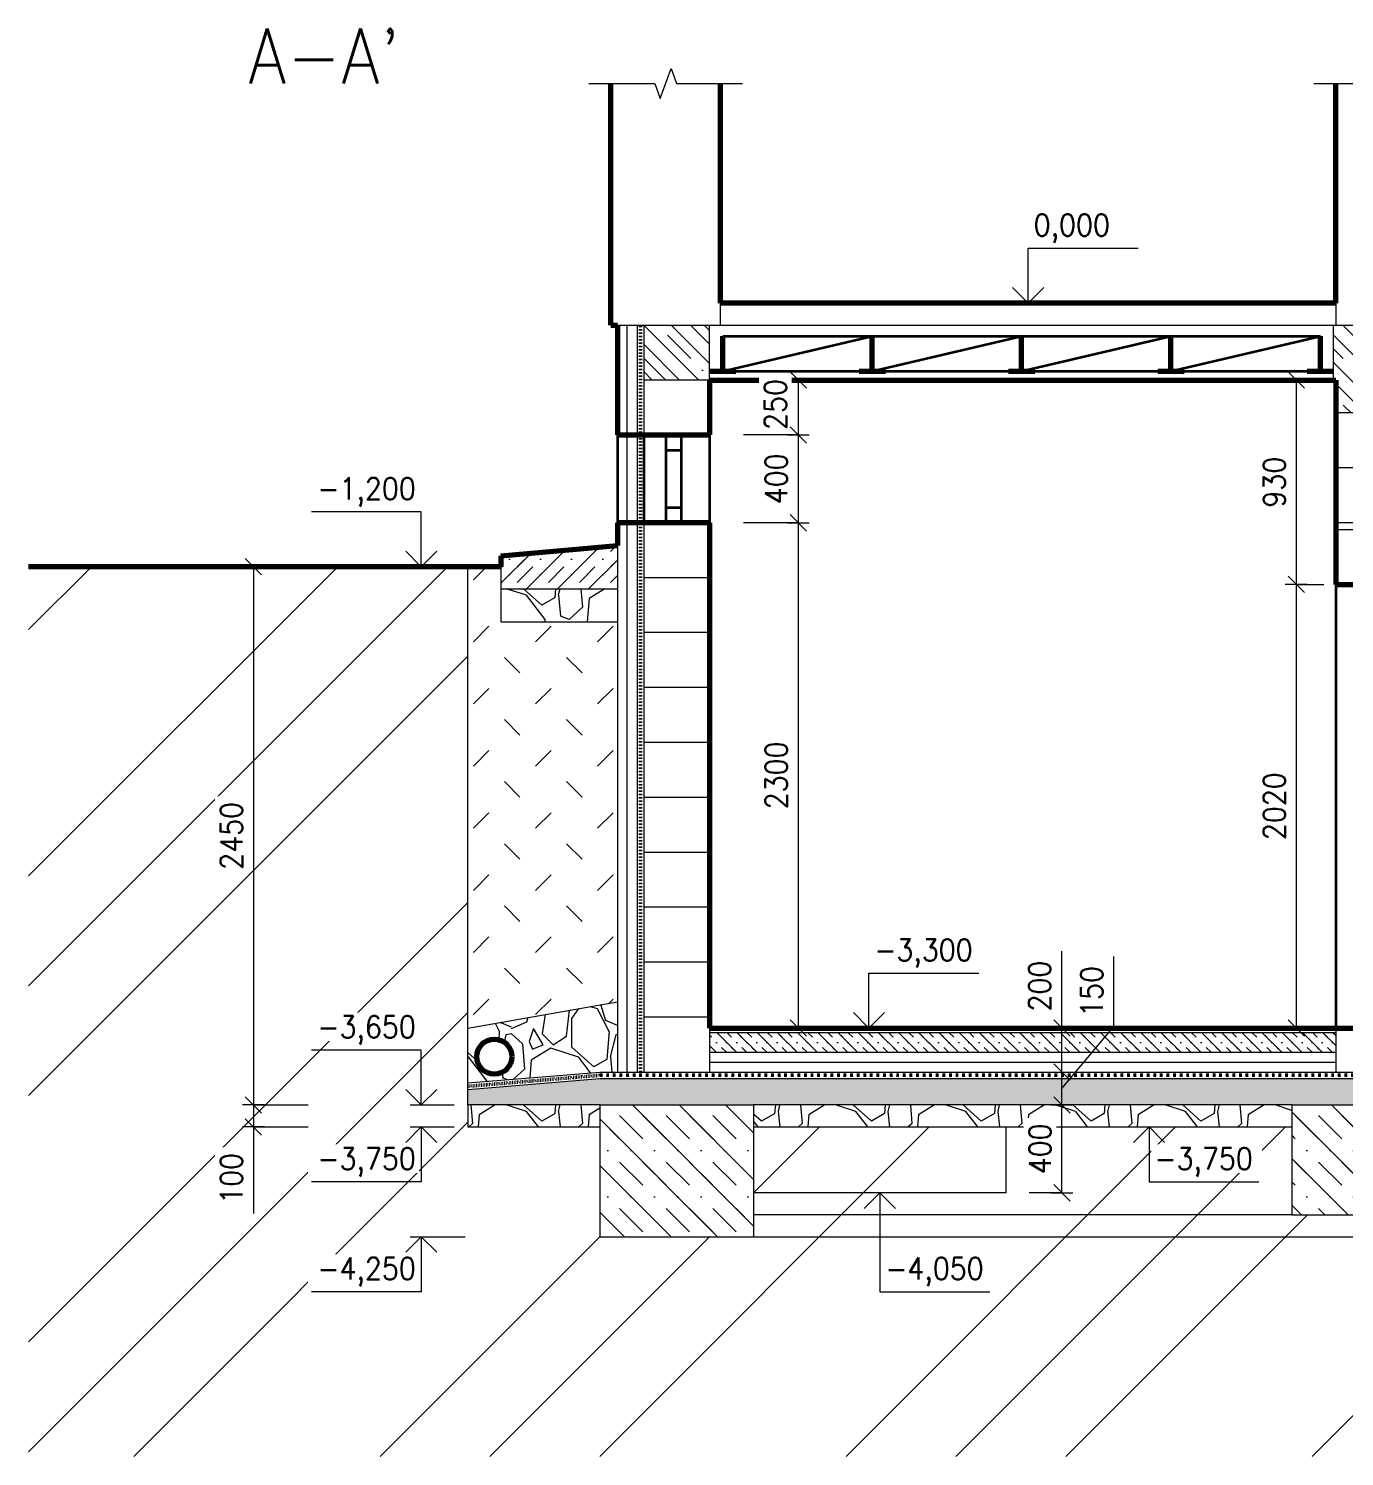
# Model space of a CAD drawing. Header units: millimetres. Extents: x 1661 to 67848, y 26800 to 53490.
# Drawn here: x 40719 to 46708, y 26800 to 33300 of the extents above; entities that cross this region are included whole.
import ezdxf

# ---------------------------------------------------------------- set-up
doc = ezdxf.new("R2010")
doc.units = ezdxf.units.MM
doc.header["$MEASUREMENT"] = 0
doc.linetypes.add('ACAD_ISO02W100', pattern=[15, 12, -3])
doc.linetypes.add('ACAD_ISO03W100', pattern=[30, 12, -18])
doc.layers.get('Defpoints').update_dxf_attribs({"color": 8})
for name, color, linetype, lineweight in [('0.18', 51, 'Continuous', 18), ('0.25', 7, 'Continuous', 25), ('0.35', 6, 'Continuous', 35), ('0.6', 10, 'Continuous', 60), ('0.7', 30, 'Continuous', 70), ('Hydroizolácia', 50, 'ACAD_ISO03W100', 50)]:
    doc.layers.add(name, color=color, linetype=linetype, lineweight=lineweight)
doc.styles.add('MyTextStyle', font='romans.shx', dxfattribs={"width": 0.9})
doc.linetypes.add('TEPELNAIZOLACIA', pattern='A,0.004,[1,tepelnaizolacia,S=1,R=360,X=0,Y=0],-400', length=400.004)
doc.dimstyles.new('Standard SK int', dxfattribs={"dimtxt": 100, "dimasz": 75, "dimexe": 50, "dimexo": 0, "dimgap": 50, "dimtad": 1, "dimdec": 0, "dimrnd": 5, "dimzin": 0, "dimtxsty": 'MyTextStyle', "dimblk": 'OBLIQUE', "dimcen": 0, "dimclrd": 51, "dimclre": 51, "dimadec": 0, "dimazin": 1, "dimtm": 1e-09, "dimtfac": 1, "dimtdec": 0, "dimtofl": 0, "dimtmove": 0, "dimatfit": 2, "dimfxl": 50, "dimfxlon": 1, "dimtfill": 1, "dimtfillclr": 250, "dimtolj": 1, "dimtzin": 0, "dimlwd": 18, "dimlwe": 18, "dimarcsym": 0})
pattern_1 = [(135, (11526.73, 18762.93), (-212.13203, 1e-14), []), (135, (11376.73, 18912.93), (-106.06602, 6e-15), [150, -75, 0, -75])]
pattern_2 = [(318.01279, (11176.726, 18972.93), (4500, -4000), [67.268, -6659.544]), (274.96974, (11226.726, 18927.93), (-500, 6000), [115.434, -11427.9624]), (222.51045, (11236.726, 18812.93), (5500, 5000), [81.394, -8058.0163]), (357.27369, (11361.726, 18617.93), (-10000, 500), [105.119, -10406.779]), (22.833654, (11466.726, 18612.93), (-6000, -2500), [103.0775, -10204.6866]), (87.27369, (11561.726, 18652.93), (-500, -10000), [105.119, -10406.779]), (127.69424, (11566.726, 18757.93), (5000, -6500), [139.0145, -13762.4243]), (162.25533, (11481.726, 18867.93), (-11000, 3500), [131.244, -12993.161]), (211.429566, (11356.726, 18907.93), (-6500, -4000), [105.475, -10442.0366]), (265.23636, (11266.726, 18852.93), (500, 5500), [120.416, -5900.381]), (312.39744, (11256.726, 18732.93), (5500, -6000), [155.724, -15416.6875]), (228.81407, (11366.726, 19112.93), (-3000, -3500), [53.1505, -5261.9224]), (261.469234, (11331.726, 19072.93), (1000, 6500), [101.1185, -10010.7557]), (315, (11316.73, 18972.93), (500, -9e-14), [70.7105, -636.396]), (293.1986, (11256.726, 18937.93), (-1000, 2500), [38.079, -3769.8076]), (21.8014, (11271.73, 18902.93), (-1500, -500), [53.8515, -2638.731]), (120.96376, (11321.73, 18922.93), (-1000, 1500), [87.4645, -2828.0114]), (251.56505, (11276.73, 18997.93), (500, 1000), [63.2455, -1517.8933]), (106.38954, (11271.726, 18612.93), (-1500, 5000), [88.6, -8771.4226]), (160.34618, (11246.726, 18697.93), (5500, -2000), [74.3305, -7358.704]), (23.1986, (11176.726, 18997.93), (-2500, -1000), [76.1575, -3731.729]), (73.61046, (11246.726, 19027.93), (-1500, -5000), [88.6, -8771.4226]), (69.44395, (11581.726, 18612.93), (-1000, -2500), [85.44, -4186.562]), (24.77514, (11611.726, 18692.93), (-5500, -2500), [71.589, -7087.3215]), (156.8014, (11676.726, 19002.93), (-2500, 1000), [76.1575, -3731.729]), (107.35402, (11606.726, 19032.93), (2000, -6500), [83.8155, -8297.712]), (159.44395, (11676.726, 18757.93), (2500, -1000), [42.72, -4229.282]), (191.30993, (11676.73, 18972.93), (-2000, -500), [25.495, -2524.015]), (255.96376, (11651.73, 18967.93), (500, 1500), [103.0775, -1958.475]), (276.00901, (11626.726, 18867.93), (-500, 5000), [95.525, -9456.9616]), (33.69007, (11366.73, 18922.93), (-1000, -500), [72.111, -1730.6646]), (83.157227, (11426.726, 18962.93), (1000, 8500), [125.897, -12463.7813]), (150.9454, (11441.726, 19087.93), (3500, -2000), [51.478, -5096.337]), (180, (11396.73, 19112.93), (-500, -500), [30, -470]), (210.25644, (11611.726, 18857.93), (3500, 2000), [69.462, -6876.76]), (138.01279, (11551.726, 18822.93), (-4500, 4000), [134.536, -6592.276]), (90, (11451.73, 18912.93), (-500, 500), [130, -370]), (55.30485, (11451.726, 19042.93), (3500, 5000), [79.057, -7826.637]), (344.0546, (11496.726, 19107.93), (2000, -500), [72.801, -3567.254]), (297.645975, (11566.726, 19087.93), (5000, -9500), [118.5325, -11734.737]), (265.42608, (11621.726, 18982.93), (-500, -6500), [125.3995, -12414.5367])]
pattern_3 = [(135, (11913.36, 10010.97), (-212.13203, 1e-14), []), (135, (11913.36, 10160.97), (-318.19805, 106.066), [150, -75, 0, -75]), (135, (11913.36, 10310.97), (-212.13203, 1e-14), [])]

# ---------------------------------------------------------------- blocks, each defined once
blk = doc.blocks.new('_Oblique')
at = {"color": 0, "linetype": 'ByBlock', "lineweight": -2}
blk.add_line((-0.5, -0.5), (0.5, 0.5), dxfattribs=at)
blk = doc.blocks.new('*D84')
at = {"layer": '0.25', "color": 51, "linetype": 'Continuous', "lineweight": 18, "transparency": 16777216}
for p, q in [((44172.3, 31700.5), (44272.3, 31700.5)), ((44222.3, 31700.5), (44222.3, 31450.5)), ((44172.3, 31450.5), (44272.3, 31450.5))]:
    blk.add_line(p, q, dxfattribs=at)
at = {"layer": 'Defpoints', "color": 0, "transparency": 16777216}
for p in [(43818.7, 31700.5), (43818.7, 31450.5)]:
    blk.add_point(p, dxfattribs=at)
at = {"layer": '0.25', "color": 0, "transparency": 16777216, "insert": (44117.9, 31589.2), "char_height": 100, "attachment_point": 5, "rotation": 90, "style": 'MyTextStyle', "bg_fill": 3, "box_fill_scale": 1.25, "bg_fill_color": 256, "bg_fill_true_color": 13158600, "bg_fill_transparency": 0}
blk.add_mtext('\\A1;250', dxfattribs=at)
at = {"layer": 'Defpoints', "color": 0, "transparency": 16777216}
blk.add_point((44222.3, 31450.5), dxfattribs=at)
at = {"layer": '0.25', "color": 51, "lineweight": 18, "transparency": 16777216, "xscale": 75, "yscale": 75, "zscale": 75}
for p, rotation in [((44222.3, 31700.5), 90), ((44222.3, 31450.5), 270)]:
    blk.add_blockref('_Oblique', p, dxfattribs=dict(at, rotation=rotation))
blk = doc.blocks.new('*D85')
at = {"layer": '0.25', "color": 51, "linetype": 'Continuous', "lineweight": 18, "transparency": 16777216}
for p, q in [((44172.3, 31450.5), (44272.3, 31450.5)), ((44222.3, 31450.5), (44222.3, 31050.5)), ((44172.3, 31050.5), (44272.3, 31050.5))]:
    blk.add_line(p, q, dxfattribs=at)
at = {"layer": 'Defpoints', "color": 0, "transparency": 16777216}
for p in [(43818.7, 31450.5), (43818.7, 31050.5), (44222.3, 31050.5)]:
    blk.add_point(p, dxfattribs=at)
at = {"layer": '0.25', "color": 51, "lineweight": 18, "transparency": 16777216, "xscale": 75, "yscale": 75, "zscale": 75}
for p, rotation in [((44222.3, 31450.5), 90), ((44222.3, 31050.5), 270)]:
    blk.add_blockref('_Oblique', p, dxfattribs=dict(at, rotation=rotation))
at = {"layer": '0.25', "color": 0, "transparency": 16777216, "insert": (44122.3, 31250.5), "char_height": 100, "attachment_point": 5, "rotation": 90, "style": 'MyTextStyle', "bg_fill": 3, "box_fill_scale": 1.25, "bg_fill_color": 256, "bg_fill_true_color": 13158600, "bg_fill_transparency": 0}
blk.add_mtext('\\A1;400', dxfattribs=at)
blk = doc.blocks.new('*D86')
at = {"layer": '0.25', "color": 51, "linetype": 'Continuous', "lineweight": 18, "transparency": 16777216}
for p, q in [((44172.3, 31050.5), (44272.3, 31050.5)), ((44222.3, 31050.5), (44222.3, 28750.5)), ((44172.3, 28750.5), (44272.3, 28750.5))]:
    blk.add_line(p, q, dxfattribs=at)
at = {"layer": 'Defpoints', "color": 0, "transparency": 16777216}
for p in [(43818.7, 31050.5), (43818.7, 28750.5), (44222.3, 28750.5)]:
    blk.add_point(p, dxfattribs=at)
at = {"layer": '0.25', "color": 51, "lineweight": 18, "transparency": 16777216, "xscale": 75, "yscale": 75, "zscale": 75}
for p, rotation in [((44222.3, 31050.5), 90), ((44222.3, 28750.5), 270)]:
    blk.add_blockref('_Oblique', p, dxfattribs=dict(at, rotation=rotation))
at = {"layer": '0.25', "color": 0, "transparency": 16777216, "insert": (44122.3, 29900.5), "char_height": 100, "attachment_point": 5, "rotation": 90, "style": 'MyTextStyle', "bg_fill": 3, "box_fill_scale": 1.25, "bg_fill_color": 256, "bg_fill_true_color": 13158600, "bg_fill_transparency": 0}
blk.add_mtext('\\A1;2300', dxfattribs=at)
blk = doc.blocks.new('*D87')
at = {"layer": '0.25', "color": 51, "linetype": 'Continuous', "lineweight": 18, "transparency": 16777216}
for p, q in [((46539.2, 31700.5), (46439.2, 31700.5)), ((46489.2, 31700.5), (46489.2, 30770.5)), ((46539.2, 30770.5), (46439.2, 30770.5))]:
    blk.add_line(p, q, dxfattribs=at)
at = {"layer": 'Defpoints', "color": 0, "transparency": 16777216}
for p in [(46668.7, 31700.5), (46489.2, 30770.5), (46668.7, 30770.5)]:
    blk.add_point(p, dxfattribs=at)
at = {"layer": '0.25', "color": 51, "lineweight": 18, "transparency": 16777216, "xscale": 75, "yscale": 75, "zscale": 75}
for p, rotation in [((46489.2, 31700.5), 90), ((46489.2, 30770.5), 270)]:
    blk.add_blockref('_Oblique', p, dxfattribs=dict(at, rotation=rotation))
at = {"layer": '0.25', "color": 0, "transparency": 16777216, "insert": (46389.2, 31235.5), "char_height": 100, "attachment_point": 5, "rotation": 90, "style": 'MyTextStyle', "bg_fill": 3, "box_fill_scale": 1.25, "bg_fill_color": 256, "bg_fill_true_color": 13158600, "bg_fill_transparency": 0}
blk.add_mtext('\\A1;930', dxfattribs=at)
blk = doc.blocks.new('*D88')
at = {"layer": '0.25', "color": 51, "linetype": 'Continuous', "lineweight": 18, "transparency": 16777216}
for p, q in [((46539.2, 30770.5), (46439.2, 30770.5)), ((46489.2, 30770.5), (46489.2, 28750.5)), ((46539.2, 28750.5), (46439.2, 28750.5))]:
    blk.add_line(p, q, dxfattribs=at)
at = {"layer": 'Defpoints', "color": 0, "transparency": 16777216}
for p in [(46668.7, 30770.5), (46489.2, 28750.5), (46668.7, 28750.5)]:
    blk.add_point(p, dxfattribs=at)
at = {"layer": '0.25', "color": 51, "lineweight": 18, "transparency": 16777216, "xscale": 75, "yscale": 75, "zscale": 75}
for p, rotation in [((46489.2, 30770.5), 90), ((46489.2, 28750.5), 270)]:
    blk.add_blockref('_Oblique', p, dxfattribs=dict(at, rotation=rotation))
at = {"layer": '0.25', "color": 0, "transparency": 16777216, "insert": (46389.2, 29760.5), "char_height": 100, "attachment_point": 5, "rotation": 90, "style": 'MyTextStyle', "bg_fill": 3, "box_fill_scale": 1.25, "bg_fill_color": 256, "bg_fill_true_color": 13158600, "bg_fill_transparency": 0}
blk.add_mtext('\\A1;2020', dxfattribs=at)
blk = doc.blocks.new('*D89')
at = {"layer": '0.25', "color": 51, "linetype": 'Continuous', "lineweight": 18, "transparency": 16777216}
for p, q in [((49562.7, 28300.5), (49662.7, 28300.5)), ((49612.7, 27800.5), (49612.7, 28300.5)), ((49562.7, 27800.5), (49662.7, 27800.5))]:
    blk.add_line(p, q, dxfattribs=at)
at = {"layer": 'Defpoints', "color": 0, "transparency": 16777216}
for p in [(44018.7, 28300.5), (49612.7, 28300.5), (44018.7, 27800.5)]:
    blk.add_point(p, dxfattribs=at)
at = {"layer": '0.25', "color": 51, "lineweight": 18, "transparency": 16777216, "xscale": 75, "yscale": 75, "zscale": 75}
for p, rotation in [((49612.7, 28300.5), 90), ((49612.7, 27800.5), 270)]:
    blk.add_blockref('_Oblique', p, dxfattribs=dict(at, rotation=rotation))
at = {"layer": '0.25', "color": 0, "transparency": 16777216, "insert": (49512.7, 28050.5), "char_height": 100, "attachment_point": 5, "rotation": 90, "style": 'MyTextStyle', "bg_fill": 3, "box_fill_scale": 1.25, "bg_fill_color": 256, "bg_fill_true_color": 13158600, "bg_fill_transparency": 0}
blk.add_mtext('\\A1;500', dxfattribs=at)
blk = doc.blocks.new('*D90')
at = {"layer": '0.25', "color": 51, "linetype": 'Continuous', "lineweight": 18, "transparency": 16777216}
for p, q in [((49662.7, 28400.5), (49562.7, 28400.5)), ((49612.7, 28300.5), (49612.7, 28400.5)), ((49562.7, 28300.5), (49662.7, 28300.5))]:
    blk.add_line(p, q, dxfattribs=at)
at = {"layer": 'Defpoints', "color": 0, "transparency": 16777216}
for p in [(49612.7, 28400.5), (50548.7, 28400.5), (44018.7, 28300.5)]:
    blk.add_point(p, dxfattribs=at)
at = {"layer": '0.25', "color": 51, "lineweight": 18, "transparency": 16777216, "xscale": 75, "yscale": 75, "zscale": 75, "rotation": 90}
blk.add_blockref('_Oblique', (49612.7, 28400.5), dxfattribs=at)
at = {"layer": '0.25', "color": 0, "transparency": 16777216, "insert": (49729.7, 28158.8), "char_height": 100, "attachment_point": 5, "rotation": 90, "style": 'MyTextStyle', "bg_fill": 3, "box_fill_scale": 1.25, "bg_fill_color": 256, "bg_fill_true_color": 13158600, "bg_fill_transparency": 0}
blk.add_mtext('\\A1;100', dxfattribs=at)
at = {"layer": '0.25', "color": 51, "lineweight": 18, "transparency": 16777216, "xscale": 75, "yscale": 75, "zscale": 75, "rotation": 270}
blk.add_blockref('_Oblique', (49612.7, 28300.5), dxfattribs=at)
blk = doc.blocks.new('*D94')
at = {"layer": '0.25', "color": 51, "linetype": 'Continuous', "lineweight": 18, "transparency": 16777216}
for p, q in [((45372.6, 28400.5), (45472.6, 28400.5)), ((45422.6, 28000.5), (45422.6, 28400.5)), ((45372.6, 28000.5), (45472.6, 28000.5))]:
    blk.add_line(p, q, dxfattribs=at)
at = {"layer": 'Defpoints', "color": 0, "transparency": 16777216}
for p in [(45168.7, 28400.5), (45422.6, 28400.5), (45168.7, 28000.5)]:
    blk.add_point(p, dxfattribs=at)
at = {"layer": '0.25', "color": 51, "lineweight": 18, "transparency": 16777216, "xscale": 75, "yscale": 75, "zscale": 75}
for p, rotation in [((45422.6, 28400.5), 90), ((45422.6, 28000.5), 270)]:
    blk.add_blockref('_Oblique', p, dxfattribs=dict(at, rotation=rotation))
at = {"layer": '0.25', "color": 0, "transparency": 16777216, "insert": (45322.6, 28200.5), "char_height": 100, "attachment_point": 5, "rotation": 90, "style": 'MyTextStyle', "bg_fill": 3, "box_fill_scale": 1.25, "bg_fill_color": 256, "bg_fill_true_color": 13158600, "bg_fill_transparency": 0}
blk.add_mtext('\\A1;400', dxfattribs=at)
blk = doc.blocks.new('*D95')
at = {"layer": '0.25', "color": 51, "linetype": 'Continuous', "lineweight": 18, "transparency": 16777216}
for p, q in [((45657.9, 28757.7), (45657.9, 29076.3)), ((45422.6, 28475.5), (45657.9, 28757.7)), ((45372.6, 28550.5), (45472.6, 28550.5)), ((45422.6, 28400.5), (45422.6, 28550.5)), ((45372.6, 28400.5), (45472.6, 28400.5))]:
    blk.add_line(p, q, dxfattribs=at)
at = {"layer": 'Defpoints', "color": 0, "transparency": 16777216}
for p in [(45243.7, 28550.5), (45422.6, 28550.5), (45168.7, 28400.5)]:
    blk.add_point(p, dxfattribs=at)
at = {"layer": '0.25', "color": 51, "lineweight": 18, "transparency": 16777216, "xscale": 75, "yscale": 75, "zscale": 75}
for p, rotation in [((45422.6, 28550.5), 90), ((45422.6, 28400.5), 270)]:
    blk.add_blockref('_Oblique', p, dxfattribs=dict(at, rotation=rotation))
at = {"layer": '0.25', "color": 0, "transparency": 16777216, "insert": (45557.9, 28917), "char_height": 100, "attachment_point": 5, "rotation": 90, "style": 'MyTextStyle', "bg_fill": 3, "box_fill_scale": 1.25, "bg_fill_color": 256, "bg_fill_true_color": 13158600, "bg_fill_transparency": 0}
blk.add_mtext('\\A1;150', dxfattribs=at)
blk = doc.blocks.new('*D96')
at = {"layer": '0.25', "color": 51, "linetype": 'Continuous', "lineweight": 18, "transparency": 16777216}
for p, q in [((45372.6, 28750.5), (45472.6, 28750.5)), ((45422.6, 28550.5), (45422.6, 28750.5)), ((45372.6, 28550.5), (45472.6, 28550.5))]:
    blk.add_line(p, q, dxfattribs=at)
at = {"layer": 'Defpoints', "color": 0, "transparency": 16777216}
for p in [(43818.7, 28750.5), (45422.6, 28750.5), (45243.7, 28550.5)]:
    blk.add_point(p, dxfattribs=at)
at = {"layer": '0.25', "color": 51, "lineweight": 18, "transparency": 16777216, "xscale": 75, "yscale": 75, "zscale": 75, "rotation": 270}
blk.add_blockref('_Oblique', (45422.6, 28550.5), dxfattribs=at)
at = {"layer": '0.25', "color": 0, "transparency": 16777216, "insert": (45321, 28941.7), "char_height": 100, "attachment_point": 5, "rotation": 90, "style": 'MyTextStyle', "bg_fill": 3, "box_fill_scale": 1.25, "bg_fill_color": 256, "bg_fill_true_color": 13158600, "bg_fill_transparency": 0}
blk.add_mtext('\\A1;200', dxfattribs=at)
at = {"layer": '0.25', "color": 51, "lineweight": 18, "transparency": 16777216, "xscale": 75, "yscale": 75, "zscale": 75, "rotation": 90}
blk.add_blockref('_Oblique', (45422.6, 28750.5), dxfattribs=at)
blk = doc.blocks.new('*D100')
at = {"layer": '0.25', "color": 51, "linetype": 'Continuous', "lineweight": 18, "transparency": 16777216}
for p, q in [((41791.9, 30850.5), (41691.9, 30850.5)), ((41741.9, 30850.5), (41741.9, 28400.5)), ((41791.9, 28400.5), (41691.9, 28400.5))]:
    blk.add_line(p, q, dxfattribs=at)
at = {"layer": 'Defpoints', "color": 0, "transparency": 16777216}
for p in [(42718.7, 30850.5), (41741.9, 28400.5), (42718.7, 28400.5)]:
    blk.add_point(p, dxfattribs=at)
at = {"layer": '0.25', "color": 51, "lineweight": 18, "transparency": 16777216, "xscale": 75, "yscale": 75, "zscale": 75}
for p, rotation in [((41741.9, 30850.5), 90), ((41741.9, 28400.5), 270)]:
    blk.add_blockref('_Oblique', p, dxfattribs=dict(at, rotation=rotation))
at = {"layer": '0.25', "color": 0, "transparency": 16777216, "insert": (41641.9, 29625.5), "char_height": 100, "attachment_point": 5, "rotation": 90, "style": 'MyTextStyle', "bg_fill": 3, "box_fill_scale": 1.25, "bg_fill_color": 256, "bg_fill_true_color": 13158600, "bg_fill_transparency": 0}
blk.add_mtext('\\A1;2450', dxfattribs=at)
blk = doc.blocks.new('*D101')
at = {"layer": '0.25', "color": 51, "linetype": 'Continuous', "lineweight": 18, "transparency": 16777216}
for p, q in [((41791.9, 28400.5), (41691.9, 28400.5)), ((41741.9, 28400.5), (41741.9, 28300.5)), ((41791.9, 28300.5), (41691.9, 28300.5)), ((41741.9, 28300.5), (41741.9, 27906.9))]:
    blk.add_line(p, q, dxfattribs=at)
at = {"layer": 'Defpoints', "color": 0, "transparency": 16777216}
for p in [(42718.7, 28400.5), (41741.9, 28300.5), (42718.7, 28300.5)]:
    blk.add_point(p, dxfattribs=at)
at = {"layer": '0.25', "color": 51, "lineweight": 18, "transparency": 16777216, "xscale": 75, "yscale": 75, "zscale": 75}
for p, rotation in [((41741.9, 28400.5), 90), ((41741.9, 28300.5), 270)]:
    blk.add_blockref('_Oblique', p, dxfattribs=dict(at, rotation=rotation))
at = {"layer": '0.25', "color": 0, "transparency": 16777216, "insert": (41641.9, 28066.2), "char_height": 100, "attachment_point": 5, "rotation": 90, "style": 'MyTextStyle', "bg_fill": 3, "box_fill_scale": 1.25, "bg_fill_color": 256, "bg_fill_true_color": 13158600, "bg_fill_transparency": 0}
blk.add_mtext('\\A1;100', dxfattribs=at)

msp = doc.modelspace()

# ---------------------------------------------------------------- hatches: boundary and pattern name
at = {"layer": '0.18'}
h = msp.add_hatch(dxfattribs=at)
h.set_pattern_fill('BETONSVYSTUZOU', color=256, scale=150, angle=90, pattern_type=2)
h.set_pattern_definition(pattern_3)
h.paths.add_polyline_path([(43818.7, 31950.5), (43518.7, 31950.5), (43518.7, 31700.5), (43818.7, 31700.5)])
h = msp.add_hatch(dxfattribs=at)
h.set_pattern_fill('BETONSVYSTUZOU', color=256, scale=150, angle=90, pattern_type=2)
h.set_pattern_definition(pattern_3)
h.paths.add_polyline_path([(46968.7, 31950.5), (46658.7, 31950.5), (46658.7, 31700.5), (46668.7, 31700.5), (46668.7, 31550.5), (46968.7, 31550.5), (46968.7, 31700.5)])
h = msp.add_hatch(dxfattribs=at)
h.set_pattern_fill('BETONBEZVYSTUZE', color=256, scale=100, pattern_type=2)
h.set_pattern_definition([(45, (12013.36, 9960.97), (0, 141.42136), []), (45, (12113.364, 10060.965), (0, 70.71068), [100, -50, 0, -50])])
h.paths.add_polyline_path([(43398.7, 30946.9), (42868.7, 30900.5), (42868.7, 30850.5), (42868.7, 30750.5), (43398.7, 30750.5)])
h = msp.add_hatch(dxfattribs=at)
h.set_pattern_fill('ZEMINAPOVODNA', color=256, scale=500, pattern_type=2)
h.set_pattern_definition([(45, (43318.7, 27800.5), (0, 2121.32), []), (45, (43818.7, 27800.5), (0, 2121.32), []), (45, (44318.7, 27800.5), (0, 2121.32), [])])
h.paths.add_polyline_path([(42718.7, 30850.5), (40718.7, 30850.5), (40718.7, 26800.5), (58278.7, 26800.5), (58278.7, 30850.5), (56278.7, 30850.5), (56278.7, 28300.5), (55678.7, 28300.5), (55678.7, 27800.5), (54978.7, 27800.5), (44018.7, 27800.5), (43318.7, 27800.5), (43318.7, 28300.5), (42718.7, 28300.5)])
h.paths.add_polyline_path([(46468.7, 28300.5), (44018.7, 28300.5), (44018.7, 27900.5), (46468.7, 27900.5)], flags=16)
h.paths.add_polyline_path([(54978.7, 28300.5), (47168.7, 28300.5), (47168.7, 27900.5), (46468.7, 27900.5), (44018.7, 27900.5), (44018.7, 27800.5), (54978.7, 27800.5)], flags=17)
h = msp.add_hatch(dxfattribs=at)
h.set_pattern_fill('ZEMINANASYPANA', color=256, scale=100, pattern_type=2)
h.set_pattern_definition([(45, (11913.36, 9860.97), (0, 282.8427), [100, -300]), (135, (12125.46, 10002.39), (-282.8427, 2e-14), [100, -300])])
h.paths.add_polyline_path([(42718.7, 28750.5), (43398.7, 28870.4), (43398.7, 30600.5), (42868.7, 30600.5), (42868.7, 30850.5), (42718.7, 30850.5)])
h = msp.add_hatch(dxfattribs=at)
h.set_pattern_fill('GRAVEL', color=256, scale=500, angle=90)
h.set_pattern_definition([(318.01279, (11176.726, 18822.93), (4500, -4000), [67.268, -6659.544]), (274.96974, (11226.726, 18777.93), (-500, 6000), [115.434, -11427.9624]), (222.51045, (11236.726, 18662.93), (5500, 5000), [81.394, -8058.0163]), (357.27369, (11361.726, 18467.93), (-10000, 500), [105.119, -10406.779]), (22.833654, (11466.726, 18462.93), (-6000, -2500), [103.0775, -10204.6866]), (87.27369, (11561.726, 18502.93), (-500, -10000), [105.119, -10406.779]), (127.69424, (11566.726, 18607.93), (5000, -6500), [139.0145, -13762.4243]), (162.25533, (11481.726, 18717.93), (-11000, 3500), [131.244, -12993.161]), (211.429566, (11356.726, 18757.93), (-6500, -4000), [105.475, -10442.0366]), (265.23636, (11266.726, 18702.93), (500, 5500), [120.416, -5900.381]), (312.39744, (11256.726, 18582.93), (5500, -6000), [155.724, -15416.6875]), (228.81407, (11366.726, 18962.93), (-3000, -3500), [53.1505, -5261.9224]), (261.469234, (11331.726, 18922.93), (1000, 6500), [101.1185, -10010.7557]), (315, (11316.73, 18822.93), (500, -9e-14), [70.7105, -636.396]), (293.1986, (11256.726, 18787.93), (-1000, 2500), [38.079, -3769.8076]), (21.8014, (11271.73, 18752.93), (-1500, -500), [53.8515, -2638.731]), (120.96376, (11321.73, 18772.93), (-1000, 1500), [87.4645, -2828.0114]), (251.56505, (11276.73, 18847.93), (500, 1000), [63.2455, -1517.893]), (106.38954, (11271.726, 18462.93), (-1500, 5000), [88.6, -8771.4226]), (160.34618, (11246.726, 18547.93), (5500, -2000), [74.3305, -7358.704]), (23.1986, (11176.726, 18847.93), (-2500, -1000), [76.1575, -3731.729]), (73.61046, (11246.726, 18877.93), (-1500, -5000), [88.6, -8771.4226]), (69.44395, (11581.726, 18462.93), (-1000, -2500), [85.44, -4186.562]), (24.77514, (11611.726, 18542.93), (-5500, -2500), [71.589, -7087.3215]), (156.8014, (11676.726, 18852.93), (-2500, 1000), [76.1575, -3731.729]), (107.35402, (11606.726, 18882.93), (2000, -6500), [83.8155, -8297.712]), (159.44395, (11676.726, 18607.93), (2500, -1000), [42.72, -4229.282]), (191.30993, (11676.73, 18822.93), (-2000, -500), [25.495, -2524.015]), (255.96376, (11651.73, 18817.93), (500, 1500), [103.0775, -1958.475]), (276.00901, (11626.726, 18717.93), (-500, 5000), [95.525, -9456.9616]), (33.69007, (11366.73, 18772.93), (-1000, -500), [72.111, -1730.6646]), (83.157227, (11426.726, 18812.93), (1000, 8500), [125.897, -12463.7813]), (150.9454, (11441.726, 18937.93), (3500, -2000), [51.478, -5096.337]), (180, (11396.73, 18962.93), (-500, -500), [30, -470]), (210.25644, (11611.726, 18707.93), (3500, 2000), [69.462, -6876.76]), (138.01279, (11551.726, 18672.93), (-4500, 4000), [134.536, -6592.276]), (90, (11451.73, 18762.93), (-500, 500), [130, -370]), (55.30485, (11451.726, 18892.93), (3500, 5000), [79.057, -7826.637]), (344.0546, (11496.726, 18957.93), (2000, -500), [72.801, -3567.254]), (297.645975, (11566.726, 18937.93), (5000, -9500), [118.5325, -11734.737]), (265.42608, (11621.726, 18832.93), (-500, -6500), [125.3995, -12414.5367])])
h.paths.add_polyline_path([(43398.7, 30600.5), (43398.7, 30750.5), (42868.7, 30750.5), (42868.7, 30700.5), (42868.7, 30600.5)])
h = msp.add_hatch(dxfattribs=at)
h.set_pattern_fill('GRAVEL', color=256, scale=500, angle=90)
h.set_pattern_definition([(318.01279, (11413.364, 10220.965), (4500, -4000), [67.268, -6659.544]), (274.96974, (11463.364, 10175.965), (-500, 6000), [115.434, -11427.9624]), (222.51045, (11473.364, 10060.965), (5500, 5000), [81.394, -8058.0163]), (357.27369, (11598.364, 9865.965), (-10000, 500), [105.119, -10406.779]), (22.833654, (11703.364, 9860.965), (-6000, -2500), [103.0775, -10204.6866]), (87.27369, (11798.364, 9900.965), (-500, -10000), [105.119, -10406.779]), (127.69424, (11803.364, 10005.965), (5000, -6500), [139.0145, -13762.4243]), (162.25533, (11718.364, 10115.965), (-11000, 3500), [131.244, -12993.1607]), (211.429566, (11593.364, 10155.965), (-6500, -4000), [105.475, -10442.0366]), (265.23636, (11503.364, 10100.965), (500, 5500), [120.416, -5900.381]), (312.39744, (11493.364, 9980.965), (5500, -6000), [155.724, -15416.6875]), (228.81407, (11603.364, 10360.965), (-3000, -3500), [53.1505, -5261.9224]), (261.469234, (11568.364, 10320.965), (1000, 6500), [101.1185, -10010.7557]), (315, (11553.36, 10220.97), (500, -9e-14), [70.7105, -636.396]), (293.1986, (11493.364, 10185.965), (-1000, 2500), [38.079, -3769.8076]), (21.8014, (11508.36, 10150.965), (-1500, -500), [53.8515, -2638.731]), (120.96376, (11558.36, 10170.965), (-1000, 1500), [87.4645, -2828.0114]), (251.56505, (11513.36, 10245.97), (500, 1000), [63.2455, -1517.8933]), (106.38954, (11508.364, 9860.965), (-1500, 5000), [88.6, -8771.4226]), (160.34618, (11483.364, 9945.965), (5500, -2000), [74.3305, -7358.704]), (23.1986, (11413.364, 10245.965), (-2500, -1000), [76.1575, -3731.729]), (73.61046, (11483.364, 10275.965), (-1500, -5000), [88.6, -8771.4226]), (69.44395, (11818.364, 9860.965), (-1000, -2500), [85.44, -4186.562]), (24.77514, (11848.364, 9940.965), (-5500, -2500), [71.589, -7087.3215]), (156.8014, (11913.364, 10250.965), (-2500, 1000), [76.1575, -3731.729]), (107.35402, (11843.364, 10280.965), (2000, -6500), [83.8155, -8297.712]), (159.44395, (11913.364, 10005.965), (2500, -1000), [42.72, -4229.282]), (191.30993, (11913.36, 10220.97), (-2000, -500), [25.495, -2524.015]), (255.96376, (11888.36, 10215.97), (500, 1500), [103.0775, -1958.475]), (276.00901, (11863.364, 10115.965), (-500, 5000), [95.525, -9456.9616]), (33.69007, (11603.36, 10170.97), (-1000, -500), [72.111, -1730.6646]), (83.157227, (11663.364, 10210.965), (1000, 8500), [125.897, -12463.7813]), (150.9454, (11678.364, 10335.965), (3500, -2000), [51.478, -5096.337]), (180, (11633.36, 10360.97), (-500, -500), [30, -470]), (210.25644, (11848.364, 10105.965), (3500, 2000), [69.462, -6876.76]), (138.01279, (11788.364, 10070.965), (-4500, 4000), [134.536, -6592.276]), (90, (11688.36, 10160.97), (-500, 500), [130, -370]), (55.30485, (11688.364, 10290.965), (3500, 5000), [79.057, -7826.637]), (344.0546, (11733.364, 10355.965), (2000, -500), [72.801, -3567.254]), (297.645975, (11803.364, 10335.965), (5000, -9500), [118.5325, -11734.737]), (265.42608, (11858.364, 10230.965), (-500, -6500), [125.3995, -12414.5367])])
h.paths.add_polyline_path([(42718.7, 28750.5), (42718.7, 28500.5), (43318.7, 28550.5), (43398.7, 28550.5), (43398.7, 28870.4)])
h.paths.add_polyline_path([(42918.7, 28620.5, -1), (42758.7, 28620.5, -1)], flags=16)
h = msp.add_hatch(dxfattribs=at)
h.set_pattern_fill('BETONBEZVYSTUZE', color=256, scale=65, angle=90, pattern_type=2)
h.set_pattern_definition([(135, (46603.654, 28735.42), (-91.9239, 6e-15), []), (135, (46538.654, 28800.418), (-45.96194, 3e-15), [65, -32.5, 0, -32.5])])
h.paths.add_polyline_path([(46668.7, 28730.5), (43818.7, 28730.5), (43818.7, 28640.5), (46668.7, 28640.5)])
h = msp.add_hatch(dxfattribs=at)
h.set_pattern_fill('BETONBEZVYSTUZE', color=256, scale=75, pattern_type=2)
h.set_pattern_definition([(45, (43393.654, 28475.496), (0, 106.066), []), (45, (43468.654, 28550.496), (0, 53.03301), [75, -37.5, 0, -37.5])])
h.paths.add_polyline_path([(55678.7, 28520.5), (43318.7, 28520.5), (42718.7, 28470.5), (42718.7, 28400.5), (43318.7, 28400.5), (44018.7, 28400.5), (46468.7, 28400.5), (47168.7, 28400.5), (54978.7, 28400.5), (55678.7, 28400.5), (56278.7, 28400.5), (56278.7, 28470.5)])
h = msp.add_hatch(dxfattribs=at)
h.set_pattern_fill('GRAVEL', color=256, scale=500, angle=90)
h.set_pattern_definition(pattern_2)
h.paths.add_polyline_path([(43318.7, 28400.5), (42718.7, 28400.5), (42718.7, 28300.5), (43318.7, 28300.5)])
h = msp.add_hatch(dxfattribs=at)
h.set_pattern_fill('BETONBEZVYSTUZE', color=256, scale=150, angle=90, pattern_type=2)
h.set_pattern_definition(pattern_1)
h.paths.add_polyline_path([(43318.7, 28400.5), (43318.7, 27800.5), (44018.7, 27800.5), (44018.7, 28400.5)])
h = msp.add_hatch(dxfattribs=at)
h.set_pattern_fill('GRAVEL', color=256, scale=500, angle=90)
h.set_pattern_definition(pattern_2)
h.paths.add_polyline_path([(46468.7, 28400.5), (44018.7, 28400.5), (44018.7, 28300.5), (46468.7, 28300.5)])
h = msp.add_hatch(dxfattribs=at)
h.set_pattern_fill('BETONBEZVYSTUZE', color=256, scale=150, angle=90, pattern_type=2)
h.set_pattern_definition(pattern_1)
h.paths.add_polyline_path([(47168.7, 28400.5), (46468.7, 28400.5), (46468.7, 27900.5), (47168.7, 27900.5)])

# ---------------------------------------------------------------- linework, layer by layer
for p, q in [((45268.7, 32050.5), (45268.7, 32300.5)), ((45268.7, 32300.5), (45768.7, 32300.5)), ((45268.7, 32050.5), (45197.9, 32121.2)), ((45268.7, 32050.5), (45339.4, 32121.2)), ((43868.7, 31950.5), (43868.7, 32050.5)), ((46668.7, 32050.5), (46668.7, 31950.5)), ((43398.7, 31950.5), (55598.7, 31950.5)), ((43488.7, 31950.5), (43488.7, 28550.5)), ((43518.7, 31950.5), (43518.7, 31450.5)), ((43818.7, 31700.5), (43518.7, 31700.5)), ((42506.2, 31100.5), (42006.2, 31100.5)), ((42506.2, 30850.5), (42506.2, 31100.5)), ((43518.7, 31050.5), (43518.7, 28550.5)), ((46668.7, 31020.5), (46968.7, 31020.5)), ((43398.7, 30946.9), (43398.7, 28550.5)), ((42506.2, 30850.5), (42435.4, 30921.2)), ((42506.2, 30850.5), (42576.9, 30921.2)), ((42718.7, 28500.5), (42718.7, 30850.5)), ((42868.7, 30850.5), (42868.7, 30750.5)), ((42868.7, 30750.5), (43398.7, 30750.5)), ((42868.7, 30750.5), (42868.7, 30600.5)), ((42868.7, 30600.5), (43398.7, 30600.5)), ((44543.7, 28750.5), (44543.7, 29000.5)), ((44543.7, 29000.5), (45043.7, 29000.5)), ((42718.7, 28750.5), (43398.7, 28870.4)), ((44543.7, 28750.5), (44472.9, 28821.2)), ((44543.7, 28750.5), (44614.4, 28821.2)), ((43818.7, 28750.5), (43818.7, 28550.5)), ((43818.7, 28730.5), (46668.7, 28730.5)), ((46668.7, 28750.5), (46668.7, 28550.5)), ((42506.2, 28650.5), (42006.2, 28650.5)), ((42506.2, 28400.5), (42506.2, 28650.5)), ((43818.7, 28640.5), (46668.7, 28640.5)), ((42718.7, 28500.5), (43318.7, 28550.5)), ((43318.7, 28550.5), (55678.7, 28550.5)), ((42506.2, 28400.5), (42435.4, 28471.2)), ((42506.2, 28400.5), (42576.9, 28471.2)), ((42718.7, 28470.5), (43318.7, 28520.5)), ((42718.7, 28400.5), (42718.7, 28500.5)), ((43318.7, 28520.5), (55678.7, 28520.5)), ((42456.2, 28400.5), (42656.2, 28400.5)), ((43318.7, 28400.5), (42718.7, 28400.5)), ((42718.7, 28400.5), (42718.7, 28300.5)), ((43318.7, 28400.5), (43318.7, 27800.5)), ((43318.7, 28400.5), (44018.7, 28400.5)), ((44018.7, 28400.5), (44018.7, 27800.5)), ((46468.7, 28400.5), (44018.7, 28400.5)), ((46468.7, 28400.5), (46468.7, 27900.5)), ((46468.7, 28400.5), (47168.7, 28400.5)), ((42506.2, 28300.5), (42435.4, 28229.8)), ((42456.2, 28300.5), (42656.2, 28300.5)), ((42506.2, 28300.5), (42506.2, 28050.5)), ((42506.2, 28300.5), (42576.9, 28229.8)), ((42718.7, 28300.5), (43318.7, 28300.5)), ((44018.7, 28300.5), (46468.7, 28300.5)), ((45818.7, 28300.5), (45747.9, 28229.8)), ((45818.7, 28300.5), (45818.7, 28050.5)), ((45818.7, 28300.5), (45889.4, 28229.8)), ((42506.2, 28050.5), (42006.2, 28050.5)), ((45818.7, 28050.5), (46318.7, 28050.5)), ((44593.7, 28000.5), (44522.9, 27929.8)), ((44593.7, 28000.5), (44593.7, 27550.5)), ((44593.7, 28000.5), (44664.4, 27929.8)), ((46468.7, 27900.5), (47168.7, 27900.5)), ((42506.2, 27800.5), (42435.4, 27729.8)), ((42456.2, 27800.5), (42706.2, 27800.5)), ((42506.2, 27800.5), (42506.2, 27550.5)), ((42506.2, 27800.5), (42576.9, 27729.8)), ((43318.7, 27800.5), (44018.7, 27800.5)), ((42506.2, 27550.5), (42006.2, 27550.5)), ((44593.7, 27550.5), (45093.7, 27550.5))]:
    msp.add_line(p, q, dxfattribs=at)
at = {"layer": '0.18', "linetype": 'TEPELNAIZOLACIA', "ltscale": 0.0033}
for p, q in [((43443.7, 28550.5), (43443.7, 31950.5)), ((43818.7, 28595.5), (46668.7, 28595.5))]:
    msp.add_line(p, q, dxfattribs=at)
at = {"layer": '0.18', "linetype": 'Continuous', "ltscale": 0.25}
msp.add_line((46968.7, 31550.5), (46668.7, 31550.5), dxfattribs=at)
at = {"layer": '0.18', "linetype": 'ACAD_ISO02W100', "ltscale": 0.25}
for p, q in [((46968.7, 31300.5), (46668.7, 31300.5)), ((46968.7, 31050.5), (46668.7, 31050.5)), ((43818.7, 30800.5), (43518.7, 30800.5)), ((43818.7, 30550.5), (43518.7, 30550.5)), ((43818.7, 30300.5), (43518.7, 30300.5)), ((43818.7, 30050.5), (43518.7, 30050.5)), ((43818.7, 29800.5), (43518.7, 29800.5)), ((43818.7, 29550.5), (43518.7, 29550.5)), ((43818.7, 29300.5), (43518.7, 29300.5)), ((43818.7, 29050.5), (43518.7, 29050.5)), ((43818.7, 28800.5), (43518.7, 28800.5)), ((45168.7, 28000.5), (44018.7, 28000.5))]:
    msp.add_line(p, q, dxfattribs=at)
at = {"layer": '0.18', "linetype": 'ACAD_ISO02W100', "ltscale": 0.5}
for p, q in [((46468.7, 27900.5), (44018.7, 27900.5)), ((44018.7, 27800.5), (54978.7, 27800.5))]:
    msp.add_line(p, q, dxfattribs=at)
at = {"layer": '0.18', "linetype": 'Continuous'}
for points in [[(43268.7, 33050.5), (43568.7, 33050.5), (43593.7, 32981.8), (43643.7, 33119.2), (43668.7, 33050.5), (43968.7, 33050.5)], [(46568.7, 33050.5), (46768.7, 33050.5), (46793.7, 32981.8), (46843.7, 33119.2), (46868.7, 33050.5), (47068.7, 33050.5)]]:
    msp.add_lwpolyline(points, dxfattribs=at)
at = {"layer": '0.35'}
for p, q in [((43878.7, 31900.5), (44558.7, 31900.5)), ((44558.7, 31900.5), (45238.7, 31900.5)), ((44558.7, 31740.5), (45238.7, 31900.5)), ((45238.7, 31900.5), (45918.7, 31900.5)), ((45238.7, 31740.5), (45918.7, 31900.5)), ((45918.7, 31900.5), (46598.7, 31900.5)), ((44618.7, 31740.5), (45178.7, 31740.5)), ((45298.7, 31740.5), (45858.7, 31740.5)), ((43398.7, 31450.5), (43398.7, 31050.5)), ((43518.7, 31450.5), (43518.7, 31050.5)), ((43618.7, 31450.5), (43618.7, 31050.5)), ((43688.7, 31450.5), (43688.7, 31050.5)), ((43818.7, 31450.5), (43818.7, 31050.5)), ((43618.7, 31380.5), (43688.7, 31380.5)), ((43618.7, 31120.5), (43688.7, 31120.5)), ((46668.7, 30770.5), (46668.7, 28750.5))]:
    msp.add_line(p, q, dxfattribs=at)
at = {"layer": '0.7'}
for p, q in [((43368.7, 32050.5), (43368.7, 33050.5)), ((43868.7, 32050.5), (43868.7, 33050.5)), ((46668.7, 32050.5), (46668.7, 33050.5)), ((43368.7, 31950.5), (43368.7, 32050.5)), ((46668.7, 32050.5), (43868.7, 32050.5)), ((43368.7, 31950.5), (43398.7, 31950.5)), ((43398.7, 31950.5), (43398.7, 31450.5)), ((44558.7, 31740.5), (44558.7, 31900.5)), ((45238.7, 31740.5), (45238.7, 31900.5)), ((45918.7, 31740.5), (45918.7, 31900.5)), ((44498.7, 31740.5), (44618.7, 31740.5)), ((45178.7, 31740.5), (45298.7, 31740.5)), ((45858.7, 31740.5), (45978.7, 31740.5)), ((43818.7, 31700.5), (43818.7, 31450.5)), ((43818.7, 31700.5), (46668.7, 31700.5)), ((46668.7, 31700.5), (46668.7, 30770.5)), ((43398.7, 31450.5), (43818.7, 31450.5)), ((43398.7, 31050.5), (43398.7, 30946.9)), ((43818.7, 31050.5), (43398.7, 31050.5)), ((43818.7, 31050.5), (43818.7, 28750.5)), ((42868.7, 30900.5), (43398.7, 30946.9)), ((42868.7, 30900.5), (42868.7, 30850.5)), ((42868.7, 30850.5), (40718.7, 30850.5)), ((46668.7, 30770.5), (46868.7, 30770.5)), ((43818.7, 28750.5), (46668.7, 28750.5)), ((46668.7, 28750.5), (46868.7, 28750.5))]:
    msp.add_line(p, q, dxfattribs=at)
msp.add_circle((42838.7, 28620.5), 80, dxfattribs=at)
at = {"layer": 'Hydroizolácia', "ltscale": 0.5}
msp.add_line((43503.7, 28550.5), (43503.7, 31950.5), dxfattribs=at)
at = {"layer": 'Hydroizolácia', "ltscale": 0.25}
msp.add_line((42718.7, 28485.5), (43318.7, 28535.5), dxfattribs=at)
at = {"layer": 'Hydroizolácia'}
msp.add_line((43318.7, 28535.5), (55678.7, 28535.5), dxfattribs=at)

# ---------------------------------------------------------------- texts
at = {"layer": '0.6', "insert": (41718.7, 33050.5), "char_height": 250, "attachment_point": 7, "style": 'MyTextStyle'}
msp.add_mtext_dynamic_manual_height_columns("{\\Fromans|c238;A-A'}", width=864.452, gutter_width=500, heights=[0], dxfattribs=at)

# ---------------------------------------------------------------- next in the draw order: texts
at = {"layer": '0.25', "char_height": 100, "style": 'MyTextStyle', "bg_fill": 3, "box_fill_scale": 1.15, "bg_fill_color": 256, "bg_fill_transparency": 0}
for s, insert, attachment_point in [('{\\Fromans|c238;0,000}', (45293.7, 32325.5), 7), ('{\\Fromans|c238;-1,200}', (42481.2, 31125.5), 9), ('{\\Fromans|c238;-3,300}', (44568.7, 29025.5), 7), ('{\\Fromans|c238;-3,650}', (42481.2, 28675.5), 9), ('{\\Fromans|c238;-3,750}', (42481.2, 28075.5), 9), ('{\\Fromans|c238;-3,750}', (45843.7, 28075.5), 7), ('{\\Fromans|c238;-4,250}', (42481.2, 27575.5), 9), ('{\\Fromans|c238;-4,050}', (44618.7, 27575.5), 7)]:
    msp.add_mtext_dynamic_manual_height_columns(s, width=475, gutter_width=500, heights=[0], dxfattribs=dict(at, insert=insert, attachment_point=attachment_point))

# ---------------------------------------------------------------- next in the draw order: dimensions: what is measured, and where the dimension line sits
at = {"layer": '0.25'}
dim = msp.add_linear_dim(base=(44222.3, 31450.5), p1=(43818.7, 31700.5), p2=(43818.7, 31450.5), angle=90, dimstyle='Standard SK int', override={"dimtmove": 2}, dxfattribs=at)
dim.commit()
dim.dimension.update_dxf_attribs({"geometry": '*D84', "text_midpoint": (44117.9, 31589.2), "dimtype": 160})
dim = msp.add_linear_dim(base=(46489.2, 30770.5), p1=(46668.7, 31700.5), p2=(46668.7, 30770.5), angle=90, dimstyle='Standard SK int', dxfattribs=at)
dim.commit()
dim.dimension.update_dxf_attribs({"geometry": '*D87', "text_midpoint": (46389.2, 31235.5)})

# ---------------------------------------------------------------- next in the draw order: linework, layer by layer
at = {"layer": '0.18'}
for p, q in [((43818.7, 31700.5), (43818.7, 31950.5)), ((46658.7, 31700.5), (46658.7, 31950.5))]:
    msp.add_line(p, q, dxfattribs=at)
at = {"layer": '0.35'}
for p, q in [((43878.7, 31740.5), (44558.7, 31900.5)), ((45918.7, 31740.5), (46598.7, 31900.5)), ((43938.7, 31740.5), (44498.7, 31740.5)), ((45978.7, 31740.5), (46538.7, 31740.5))]:
    msp.add_line(p, q, dxfattribs=at)
at = {"layer": '0.7'}
for p, q in [((43878.7, 31740.5), (43878.7, 31900.5)), ((46598.7, 31740.5), (46598.7, 31900.5)), ((43818.7, 31740.5), (43938.7, 31740.5)), ((46538.7, 31740.5), (46658.7, 31740.5))]:
    msp.add_line(p, q, dxfattribs=at)

# ---------------------------------------------------------------- next in the draw order: dimensions: what is measured, and where the dimension line sits
at = {"layer": '0.25'}
for base, p1, p2, picture, middle in [((44222.3, 31050.5), (43818.7, 31450.5), (43818.7, 31050.5), '*D85', (44122.3, 31250.5)), ((46489.2, 28750.5), (46668.7, 30770.5), (46668.7, 28750.5), '*D88', (46389.2, 29760.5))]:
    dim = msp.add_linear_dim(base=base, p1=p1, p2=p2, angle=90, dimstyle='Standard SK int', override={"dimtmove": 1}, dxfattribs=at)
    dim.commit()
    dim.dimension.update_dxf_attribs({"geometry": picture, "text_midpoint": middle})
for base, p1, p2, picture, middle in [((41741.9, 28400.5), (42718.7, 30850.5), (42718.7, 28400.5), '*D100', (41641.9, 29625.5)), ((49612.7, 28300.5), (44018.7, 27800.5), (44018.7, 28300.5), '*D89', (49512.7, 28050.5))]:
    dim = msp.add_linear_dim(base=base, p1=p1, p2=p2, angle=90, dimstyle='Standard SK int', dxfattribs=at)
    dim.commit()
    dim.dimension.update_dxf_attribs({"geometry": picture, "text_midpoint": middle})

# ---------------------------------------------------------------- next in the draw order: linework, layer by layer
at = {"layer": '0.18'}
for p, q in [((44222.3, 31450.5), (43972.3, 31450.5)), ((46489.2, 30770.5), (46614.2, 30770.5))]:
    msp.add_line(p, q, dxfattribs=at)

# ---------------------------------------------------------------- next in the draw order: dimensions: what is measured, and where the dimension line sits
at = {"layer": '0.25'}
dim = msp.add_linear_dim(base=(44222.3, 28750.5), p1=(43818.7, 31050.5), p2=(43818.7, 28750.5), angle=90, dimstyle='Standard SK int', override={"dimtmove": 1}, dxfattribs=at)
dim.commit()
dim.dimension.update_dxf_attribs({"geometry": '*D86', "text_midpoint": (44122.3, 29900.5)})
dim = msp.add_linear_dim(base=(41741.9, 28300.5), p1=(42718.7, 28400.5), p2=(42718.7, 28300.5), angle=90, dimstyle='Standard SK int', dxfattribs=at)
dim.commit()
dim.dimension.update_dxf_attribs({"geometry": '*D101', "text_midpoint": (41741.9, 28066.2), "dimtype": 160})
dim = msp.add_linear_dim(base=(49612.7, 28400.5), p1=(44018.7, 28300.5), p2=(50548.7, 28400.5), angle=90, dimstyle='Standard SK int', override={"dimtmove": 2}, dxfattribs=at)
dim.commit()
dim.dimension.update_dxf_attribs({"geometry": '*D90', "text_midpoint": (49729.7, 28158.8), "dimtype": 160})

# ---------------------------------------------------------------- next in the draw order: linework, layer by layer
at = {"layer": '0.18'}
for p, q in [((44222.3, 31050.5), (43972.3, 31050.5)), ((41741.9, 28400.5), (41991.9, 28400.5)), ((41741.9, 28300.5), (41991.9, 28300.5))]:
    msp.add_line(p, q, dxfattribs=at)

# ---------------------------------------------------------------- next in the draw order: dimensions: what is measured, and where the dimension line sits
at = {"layer": '0.25'}
dim = msp.add_linear_dim(base=(45422.6, 28400.5), p1=(45168.7, 28000.5), p2=(45168.7, 28400.5), angle=90, dimstyle='Standard SK int', dxfattribs=at)
dim.commit()
dim.dimension.update_dxf_attribs({"geometry": '*D94', "text_midpoint": (45322.6, 28200.5)})

# ---------------------------------------------------------------- next in the draw order: linework, layer by layer
at = {"layer": '0.18', "linetype": 'ACAD_ISO02W100', "ltscale": 0.25}
msp.add_line((45168.7, 28000.5), (45168.7, 28300.5), dxfattribs=at)
at = {"layer": '0.18'}
msp.add_line((45422.6, 28000.5), (45272.6, 28000.5), dxfattribs=at)

# ---------------------------------------------------------------- next in the draw order: dimensions: what is measured, and where the dimension line sits
at = {"layer": '0.25'}
dim = msp.add_linear_dim(base=(45422.6, 28550.5), p1=(45168.7, 28400.5), p2=(45243.7, 28550.5), angle=90, dimstyle='Standard SK int', override={"dimtmove": 1}, dxfattribs=at)
dim.commit()
dim.dimension.update_dxf_attribs({"geometry": '*D95', "text_midpoint": (45657.9, 28807.7), "dimtype": 160})

# ---------------------------------------------------------------- next in the draw order: dimensions: what is measured, and where the dimension line sits
dim = msp.add_linear_dim(base=(45422.6, 28750.5), p1=(45243.7, 28550.5), p2=(43818.7, 28750.5), angle=90, dimstyle='Standard SK int', override={"dimtmove": 2}, dxfattribs=at)
dim.commit()
dim.dimension.update_dxf_attribs({"geometry": '*D96', "text_midpoint": (45321, 28941.7), "dimtype": 160})

# ---------------------------------------------------------------- next in the draw order: linework, layer by layer
at = {"layer": '0.18'}
msp.add_line((45422.6, 28750.5), (45422.6, 29100.5), dxfattribs=at)

doc.saveas('drawing.dxf')
